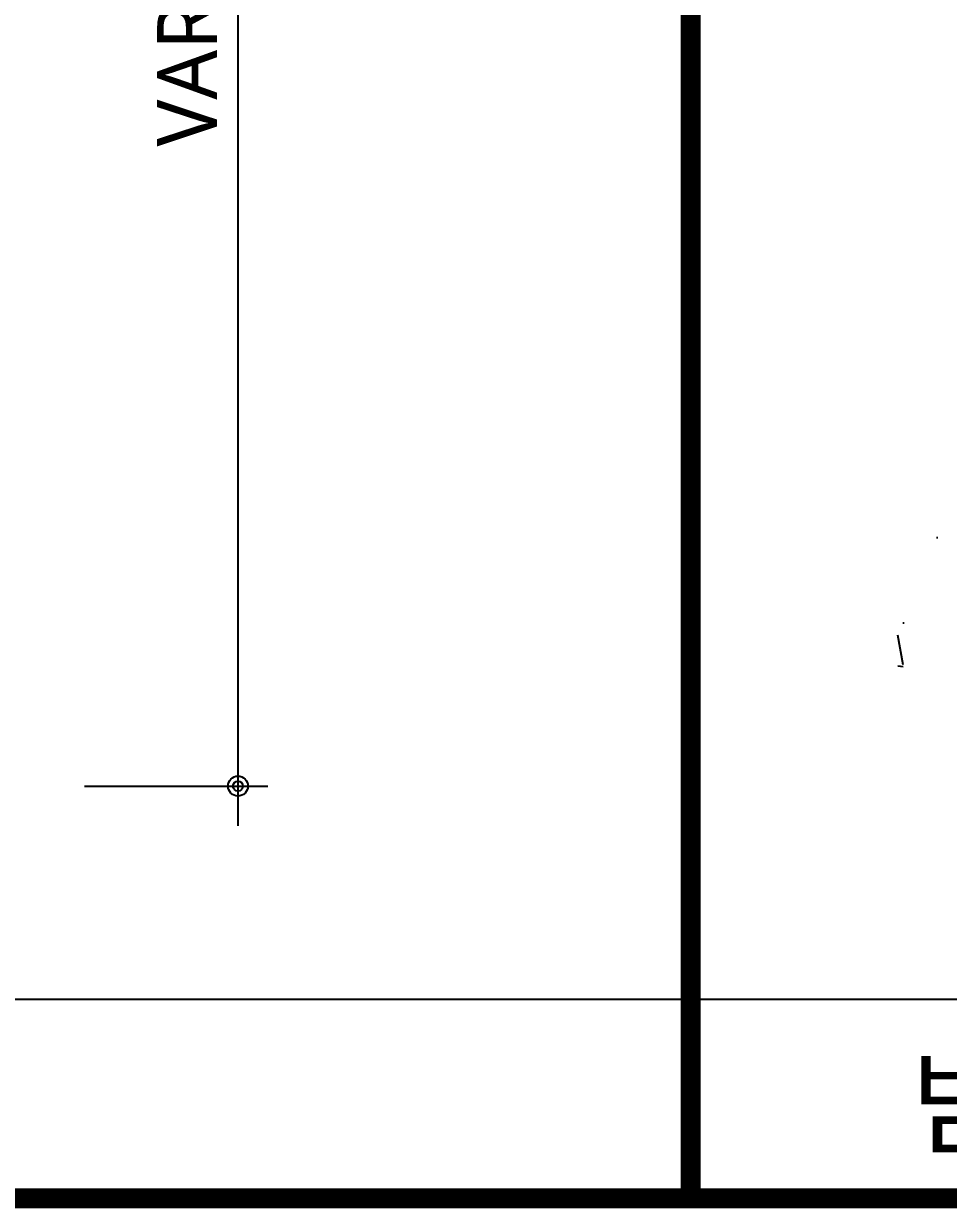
# Model space of a CAD drawing. Extents: x -256 to 8104, y -176 to 5714.
# Drawn here: x 4231 to 4694, y 2764 to 3359 of the extents above; entities that cross this region are included whole.
import ezdxf
from ezdxf.enums import TextEntityAlignment as Align

# ---------------------------------------------------------------- set-up
doc = ezdxf.new("R2010")
doc.units = 0
doc.header["$LTSCALE"] = 30
doc.layers.get('0').update_dxf_attribs({"linetype": 'CONTINUOUS'})
doc.layers.get('DEFPOINTS').update_dxf_attribs({"linetype": 'CONTINUOUS'})
for name, color, linetype in [('DIM', 7, 'CONTINUOUS'), ('TIT', 3, 'CONTINUOUS'), ('해치', 8, 'CONTINUOUS')]:
    doc.layers.add(name, color=color, linetype=linetype)
doc.styles.add('돋움', font='malgun.ttf')
doc.dimstyles.new('10', dxfattribs={"dimscale": 10, "dimtxt": 3, "dimasz": 1, "dimexe": 1.5, "dimexo": 2, "dimgap": 1, "dimtad": 1, "dimdec": 0, "dimlunit": 6, "dimtxsty": '돋움', "dimblk": 'DIMDOT', "dimcen": -1, "dimdle": 1.5, "dimclrt": 3, "dimazin": 3, "dimtfac": 1, "dimtdec": 0, "dimtix": 1, "dimtmove": 2, "dimatfit": 3, "dimldrblk": 'DIMDOT', "dimarcsym": 0})

# ---------------------------------------------------------------- blocks, each defined once
blk = doc.blocks.new('DIMDOT')
at = {"linetype": 'Continuous'}
blk.add_line((-2, 0), (2, 0), dxfattribs=at)
for radius in [0.5, 0.25]:
    blk.add_circle((0, 0), radius, dxfattribs=at)
blk = doc.blocks.new('*D858')
at = {"layer": 'DEFPOINTS', "color": 0}
for p in [(122596.8276810208, -2988.798252696541), (122596.8276810208, -3713.798252696541), (122693.7274855263, -3713.798252696541)]:
    blk.add_point(p, dxfattribs=at)
at = {"layer": 'DIM', "color": 0, "lineweight": -2, "ltscale": 10}
for p, q in [((122616.8276810208, -2988.798252696541), (122708.7274855263, -2988.798252696541)), ((122693.7274855263, -2998.798252696541), (122693.7274855263, -3703.798252696541)), ((122616.8276810208, -3713.798252696541), (122708.7274855263, -3713.798252696541))]:
    blk.add_line(p, q, dxfattribs=at)
at = {"layer": 'DIM', "color": 0, "lineweight": -2, "xscale": 10, "yscale": 10, "zscale": 10}
for p, rotation in [((122693.7274855263, -2988.798252696541), 90), ((122693.7274855263, -3713.798252696541), 270)]:
    blk.add_blockref('DIMDOT', p, dxfattribs=dict(at, rotation=rotation))
at = {"layer": 'DIM', "color": 3, "insert": (122668.4931105263, -3351.298252696541), "char_height": 30, "attachment_point": 5, "rotation": 90, "style": '돋움'}
blk.add_mtext('VAR.', dxfattribs=at)
blk = doc.blocks.new('CRAYON_32', base_point=(118355.5648458949, -6689.852634188661))
at = {"layer": '해치'}
h = blk.add_hatch(dxfattribs=at)
h.set_pattern_fill('AR-CONC', color=256, style=0)
h.set_pattern_definition([(49.99999999999999, (121595.1107981623, -5125.811547461353), (182.184668996004, -15.93908553890309), [19.05, -209.55]), (355, (121595.1107981623, -5125.811547461353), (-35.24282597566699, 191.05664288218), [15.24, -167.64]), (100.451, (121610.2927981623, -5127.139797461354), (146.9425016659592, 175.1166878202919), [16.19, -178.09]), (46.1842, (121595.1107981623, -5075.011547461354), (271.0790408921299, -42.04232793272715), [28.575, -314.325]), (96.63560000000001, (121617.7006981623, -5078.515047461353), (237.4042344662371, 247.4255558900492), [24.285, -267.135]), (351.1840000000001, (121595.1107981623, -5075.011547461354), (237.4046058139339, 247.4251178605977), [22.86, -251.46]), (21, (121620.5107981623, -5087.711547461353), (151.6148798353833, -102.2655185167625), [19.05, -209.55]), (326.0000000000001, (121620.5107981623, -5087.711547461353), (61.80202834764707, 184.1879661223193), [15.24, -167.64]), (71.4514, (121633.1452981623, -5096.233647461353), (213.4164907701245, 81.92285771605745), [16.19, -178.09]), (37.50000000000001, (121595.1107981623, -5125.811547461353), (3.088603250591817, 84.55503887315311), [0, -165.608, 0, -170.18, 0, -168.275]), (7.499999999999999, (121595.1107981623, -5125.811547461353), (66.81966251030575, 100.1805748181195), [0, -97.02799999999999, 0, -161.798, 0, -64.135]), (327.5, (121538.4687981623, -5125.811547461353), (135.5905951668714, -5.728743992673458), [0, -63.5, 0, -198.12, 0, -262.89]), (317.5, (121513.0687981623, -5125.811547461353), (148.129181386018, 25.42649103333301), [0, -82.55, 0, -131.572, 0, -186.69])])
h.paths.add_polyline_path([(124074.6889909376, -3692.051030331988), (124074.6889909376, -3589.067059955347), (123024.5037899713, -3589.067059955347), (123024.5037899713, -3692.051030331988)])
at = {"color": 8}
for p, q in [((120839.7228101328, -3820.608669679898), (122802.3096692764, -3820.608669679898)), ((122802.3096692764, -3820.608669679898), (124187.547533439, -3820.608669679898))]:
    blk.add_line(p, q, dxfattribs=at)
at = {"color": 8, "const_width": 10}
for points in [[(122920.7288468689, -3920.608669679898), (122920.7288468689, -1151.458669679874)], [(118403.0017349796, -3920.608669679898), (124187.547533439, -3920.608669679898)]]:
    blk.add_lwpolyline(points, dxfattribs=at)
at = {"layer": 'TIT', "style": '돋움'}
blk.add_text('받침대 (측면부)', height=42, dxfattribs=at).set_placement((123394.6465366712, -3893.725482362859), align=Align.RIGHT)
at = {"layer": 'DIM', "ltscale": 10}
dim = blk.add_linear_dim(base=(122693.7274855263, -3713.798252696541), p1=(122596.8276810208, -2988.798252696541), p2=(122596.8276810208, -3713.798252696541), angle=90, text='VAR.', dimstyle='10', override={"dimtxsty": '돋움'}, dxfattribs=at)
dim.commit()
dim.dimension.update_dxf_attribs({"geometry": '*D858', "text_midpoint": (122668.4931105263, -3351.298252696541)})

msp = doc.modelspace()

# ---------------------------------------------------------------- block references
msp.add_blockref('CRAYON_32', (0, 0))

doc.saveas('drawing.dxf')
